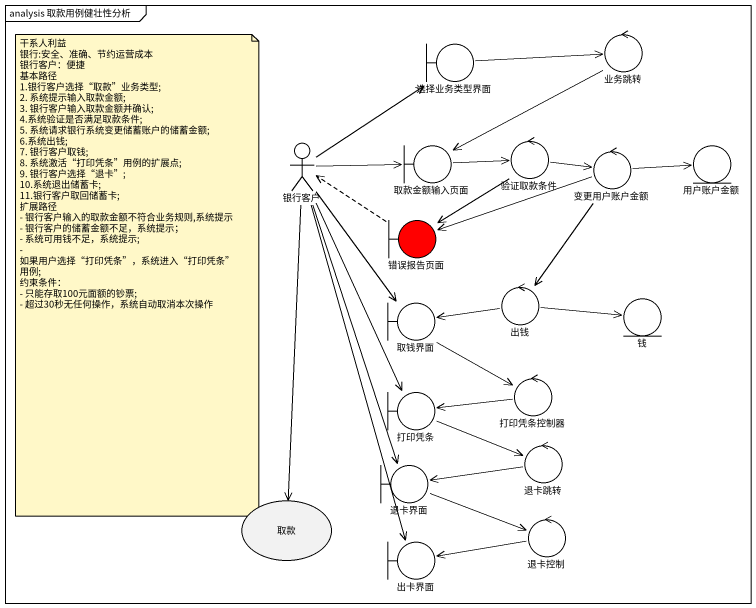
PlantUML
@startuml
mainframe analysis 取款用例健壮性分析
boundary 选择业务类型界面
control 业务跳转
actor 银行客户
boundary 取款金额输入页面
control 验证取款条件
control 变更用户账户金额
entity 用户账户金额
boundary 错误报告页面 #FF0000
control 出钱
boundary 取钱界面
entity 钱
boundary 打印凭条
control 打印凭条控制器
control 退卡跳转
boundary 退卡界面
usecase 取款
control 退卡控制
boundary 出卡界面
选择业务类型界面 -right-> 业务跳转
业务跳转 -left-> 取款金额输入页面
银行客户 -up-> 选择业务类型界面
银行客户 -right-> 取款金额输入页面
银行客户 --> 取钱界面
银行客户 --> 打印凭条
银行客户 --> 退卡界面
银行客户 --> 取款
银行客户 --> 出卡界面
取款金额输入页面 -right-> 验证取款条件
验证取款条件 -right-> 变更用户账户金额
验证取款条件 --> 错误报告页面
变更用户账户金额 -right-> 用户账户金额
变更用户账户金额 -left-> 错误报告页面
变更用户账户金额 --> 出钱
错误报告页面 .left.> 银行客户
出钱 -left-> 取钱界面
出钱 -right-> 钱
取钱界面 --> 打印凭条控制器
打印凭条 -right-> 退卡跳转
打印凭条控制器 -left-> 打印凭条
退卡跳转 -left-> 退卡界面
退卡界面 -right-> 退卡控制
退卡控制 -left-> 出卡界面
note as N1
  干系人利益
  银行:安全、准确、节约运营成本
  银行客户：便捷
  基本路径
  1.银行客户选择“取款”业务类型;
  2. 系统提示输入取款金额;
  3. 银行客户输入取款金额并确认;
  4.系统验证是否满足取款条件;
  5. 系统请求银行系统变更储蓄账户的储蓄金额;
  6.系统出钱;
  7. 银行客户取钱;
  8. 系统激活“打印凭条”用例的扩展点;
  9. 银行客户选择“退卡”;
  10.系统退出储蓄卡;
  11.银行客户取回储蓄卡;
  扩展路径
  - 银行客户输入的取款金额不符合业务规则,系统提示
  - 银行客户的储蓄金额不足，系统提示；
  - 系统可用钱不足，系统提示;
  - 如果用户选择“打印凭条”，系统进入“打印凭条”用例;
  约束条件：
  - 只能存取100元面额的钞票;
  - 超过30秒无任何操作，系统自动取消本次操作
end note
@enduml
